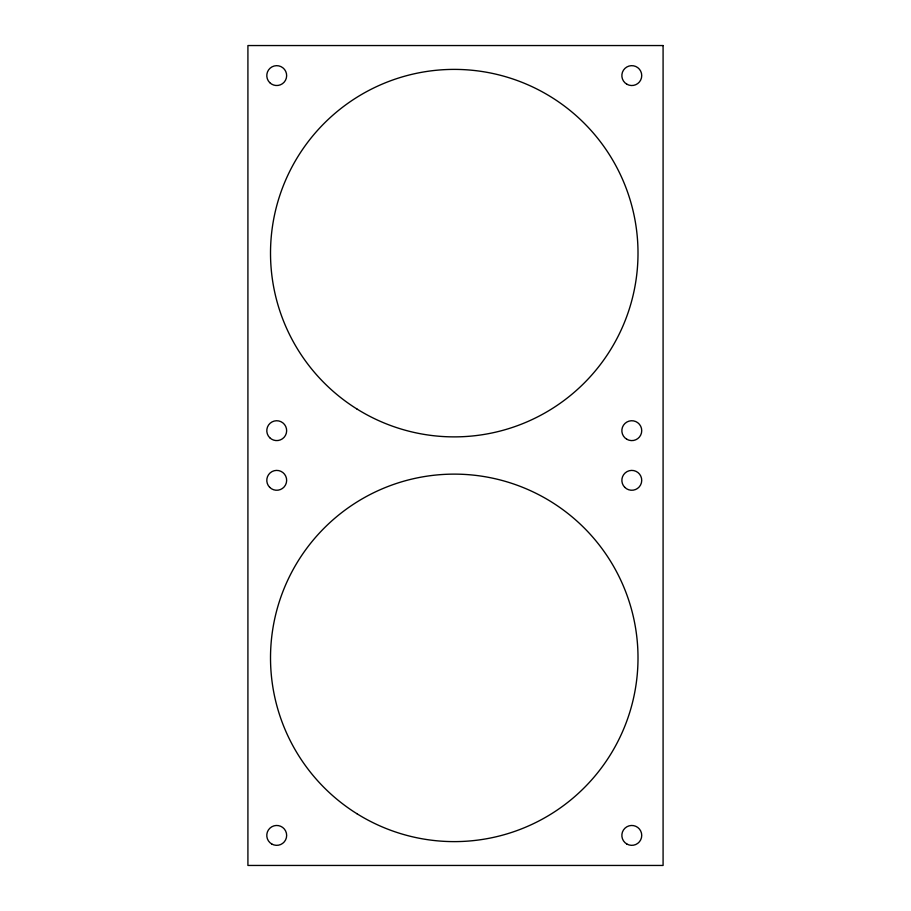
<?xml version="1.0" encoding="UTF-8"?>
<svg xmlns="http://www.w3.org/2000/svg" width="911" height="911" viewBox="0 0 911 911"><rect width="100%" height="100%" fill="white"/><g stroke="black" fill="none" stroke-linecap="round" stroke-linejoin="round"><path stroke-width="1.37" d="M663.083 45.55L247.917 45.55L247.917 865.45L663.083 865.45L663.083 45.55M626.825 439.273A9.93 9.93 0 0 0 641.731 430.675A9.93 9.93 0 0 0 626.825 422.066A9.93 9.93 0 0 0 626.825 439.273M624.775 487.351A9.93 9.93 0 0 0 641.39 482.898A9.93 9.93 0 0 0 629.228 470.736A9.93 9.93 0 0 0 624.775 487.351M269.702 437.69A9.93 9.93 0 0 0 286.316 433.237A9.93 9.93 0 0 0 274.154 421.076A9.93 9.93 0 0 0 269.702 437.69M269.702 487.351A9.93 9.93 0 0 0 286.316 482.898A9.93 9.93 0 0 0 274.154 470.736A9.93 9.93 0 0 0 269.702 487.351M626.825 84.199A9.93 9.93 0 0 0 641.731 75.59A9.93 9.93 0 0 0 626.825 66.993A9.93 9.93 0 0 0 626.825 84.199M271.751 844.007A9.93 9.93 0 0 0 286.658 835.41A9.93 9.93 0 0 0 271.751 826.801A9.93 9.93 0 0 0 271.751 844.007M626.825 844.007A9.93 9.93 0 0 0 641.731 835.41A9.93 9.93 0 0 0 626.825 826.801A9.93 9.93 0 0 0 626.825 844.007M269.702 82.616A9.93 9.93 0 0 0 286.316 78.164A9.93 9.93 0 0 0 274.154 66.002A9.93 9.93 0 0 0 269.702 82.616M356.884 408.959A183.749 183.749 0 0 0 637.894 259.544A183.749 183.749 0 0 0 367.998 90.895A183.749 183.749 0 0 0 356.884 408.959M356.884 813.694A183.749 183.749 0 0 0 637.894 664.278A183.749 183.749 0 0 0 367.998 495.63A183.749 183.749 0 0 0 356.884 813.694"/></g></svg>
